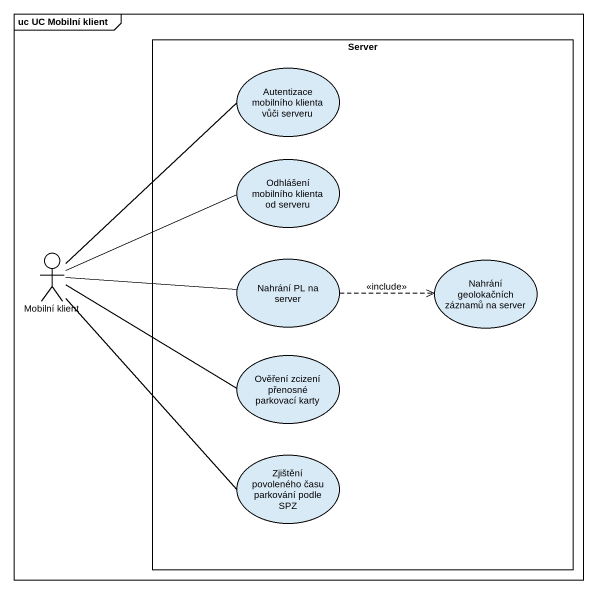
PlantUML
@startuml
mainframe uc UC Mobilní klient
rectangle Server {
  usecase "Autentizace mobilního klienta vůči serveru" as Autentizace_mobilního
  usecase "Odhlášení mobilního klienta od serveru" as Odhlášení_mobilního_klienta
  usecase "Nahrání PL na server" as Nahrání_PL_na_server
  usecase "Nahrání geolokačních záznamů na server" as Nahrání_geolokačních
  usecase "Ověření zcizení přenosné parkovací karty" as Ověření_zcizení_přenosné
  usecase "Zjištění povoleného času parkování podle SPZ" as Zjištění_povoleného_času
}
actor "Mobilní klient" as Mobilní_klient
Mobilní_klient -up- Autentizace_mobilního
Mobilní_klient -right- Odhlášení_mobilního_klienta
Mobilní_klient -right- Nahrání_PL_na_server
Mobilní_klient -right- Ověření_zcizení_přenosné
Mobilní_klient -- Zjištění_povoleného_času
Nahrání_PL_na_server .right.> Nahrání_geolokačních : <<include>>
@enduml
